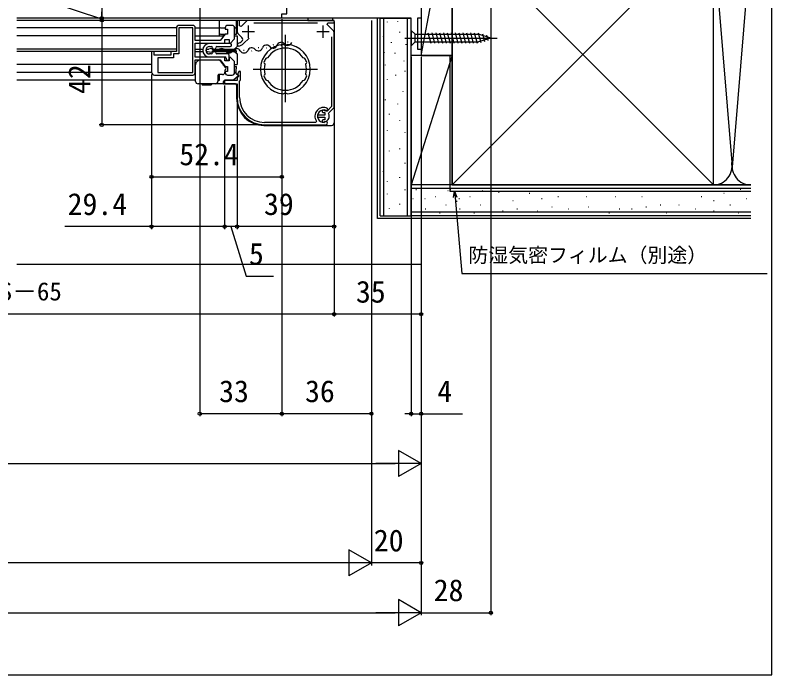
# Model space of a CAD drawing. Units: millimetres, scale not verified. Extents: x -525 to 525, y -783 to 778.
# Drawn here: x 220.8 to 525, y -782.7 to -517.5 of the extents above; entities that cross this region are included whole.
import ezdxf
from ezdxf.enums import TextEntityAlignment as Align

# ---------------------------------------------------------------- set-up
doc = ezdxf.new("R2010")
doc.units = ezdxf.units.MM
doc.header["$LTSCALE"] = 4
for name, color, linetype in [('0-3_YKK_11', 7, 'Continuous'), ('0-5_YKK_12', 2, 'Continuous'), ('0-6_YKK_13', 4, 'Continuous'), ('0-8_YKK_D', 6, 'Continuous'), ('0-9_YKK_ZWAK', 7, 'Continuous'), ('0-A_YSS_K', 3, 'Continuous'), ('0-B_YSS_KE', 3, 'Continuous')]:
    doc.layers.add(name, color=color, linetype=linetype)
doc.styles.add('ＭＳ ゴシック', font='')
doc.styles.get('ＭＳ ゴシック').set_extended_font_data('MS Gothic')

msp = doc.modelspace()

# ---------------------------------------------------------------- linework, layer by layer
at = {"layer": '0-3_YKK_11'}
for p, q in [((292.2, -521.6), (286.8, -521.6)), ((308, -521.6), (306.2, -521.6)), ((314.5, -521.6), (314.5, -526.6)), ((316.666, -520.6), (342.335, -520.6)), ((344.5, -521.6), (344.5, -526.6)), ((310.293, -524.843), (311.962, -526.512)), ((312, -524.1), (317, -524.1)), ((342, -524.1), (347, -524.1)), ((321.147, -541.235), (320.973, -541.583)), ((276.8, -541.6), (292.2, -541.6)), ((306.2, -541.6), (308, -541.6)), ((329.901, -548.986), (329.695, -548.796)), ((330.115, -549.175), (329.901, -548.986)), ((345.319, -555.911), (345.192, -555.846)), ((321, -561.6), (344.8, -561.6)), ((345.233, -560.48), (345.027, -560.59)), ((345.192, -560.355), (345.319, -560.29))]:
    msp.add_line(p, q, dxfattribs=at)
for points in [[(384.001, -404.7), (384.001, -465.3), (412.001, -465.3), (412.001, -468.7), (410.101, -468.7), (409.601, -468.2), (409.101, -467.7), (384.001, -467.7), (384.001, -518.7), (382.501, -518.7), (382.501, -531.2), (384.001, -531.2), (384.001, -533.7), (380.001, -533.7), (380.001, -518.7), (328.001, -518.7), (328.001, -516.9), (330.001, -516.9), (330.001, -508.7), (333.301, -508.7)], [(313.758, -519.893), (311.618, -522.033), (311, -521.778), (311, -519.6), (310, -519.6), (310, -524.136)], [(348.707, -523.782), (346.172, -521.247), (346.44, -520.6), (349, -520.6), (349, -519.6), (314.465, -519.6)], [(285.6, -522.8), (285.6, -532.1), (283.4, -532.1), (283.4, -533.6), (276.6, -533.6), (276.6, -532.1), (275.6, -532.1), (275.6, -540.4)], [(309, -540.6), (309, -536.176), (307.171, -534.347), (306.8, -534.5), (306.8, -535.9), (305.1, -535.9), (305.1, -534.4), (293.2, -534.4), (293.2, -528.8), (305.1, -528.8), (305.1, -527.3), (306.8, -527.3), (306.8, -528.701), (307.171, -528.854), (309, -527.025), (309, -522.6)], [(305.2, -522.6), (305.2, -523.1), (306.2, -523.1), (306.2, -525.1), (305.2, -525.1), (303.2, -527.7), (293.2, -527.7), (293.2, -522.6)], [(348, -526.266), (348, -554.193), (346.159, -556.035), (345.812, -556.091)], [(346.81, -557.089), (346.866, -556.742), (349, -554.608), (349, -524.489)], [(310.378, -528.792), (310, -529.277), (310, -529.483), (310.617, -529.969)], [(312.627, -528.942), (312.644, -528.927), (314.889, -526.681)], [(328.686, -529.226), (328.9, -529.415), (329.106, -529.605)], [(329.695, -529.605), (329.901, -529.415), (330.115, -529.226)], [(322.204, -534.677), (321.833, -534.793), (321.772, -534.767), (321.519, -534.855)], [(337.282, -534.855), (337.028, -534.767), (336.968, -534.793), (336.597, -534.677)], [(293.2, -540.6), (293.2, -535.5), (303.2, -535.5), (305.2, -538.1), (306.2, -538.1), (306.2, -540.1), (305.2, -540.1), (305.2, -540.6)], [(320.8, -536.55), (320.913, -536.793), (320.973, -536.818), (321.147, -537.166)], [(337.653, -537.166), (337.827, -536.818), (337.888, -536.793), (338.001, -536.55)], [(311, -550.6), (311, -543.9), (311.2, -543.7), (311.4, -543.5), (311.4, -540.187), (310.791, -540.037), (310.155, -541.255), (310.6, -541.7), (310.6, -542.1), (310, -542.7), (310, -543.7), (305, -543.7), (305, -545.1), (310, -545.1), (310, -550.6)], [(338.001, -541.851), (337.888, -541.608), (337.827, -541.583), (337.653, -541.235)], [(320.973, -541.583), (320.913, -541.608), (320.8, -541.851)], [(321.519, -543.546), (321.772, -543.633), (321.833, -543.608), (322.204, -543.724)], [(336.597, -543.724), (336.968, -543.608), (337.028, -543.633), (337.282, -543.546)], [(329.106, -548.796), (328.9, -548.986), (328.686, -549.175)], [(344.209, -556.4), (344.504, -556.65), (345.3, -556.65), (345.3, -557.7), (342.35, -557.7), (342.35, -558.5), (345.3, -558.5), (345.3, -559.55), (344.504, -559.55), (344.209, -559.8)], [(345.82, -555.818), (346.155, -555.756), (346.455, -555.456), (346.378, -554.976)], [(341.946, -560.127), (341.702, -560.6), (321, -560.6)], [(346.258, -561.282), (346.393, -560.86), (346.219, -560.558)]]:
    msp.add_lwpolyline(points, dxfattribs=at)
msp.add_lwpolyline([(292.2, -540.6), (292.2, -522.6), (286.6, -522.6), (286.6, -533.1), (284.4, -533.1), (284.4, -534.6), (278.1, -534.6), (278.1, -540.6)], close=True, dxfattribs=at)
for centre, radius, start, end in [((314.465, -520.6), 1, 89.99998, 134.99997), ((286.8, -522.8), 1.2, 90.00001, 179.99999), ((292.2, -522.6), 1, 0.00001, 89.99999), ((306.2, -522.6), 1, 90.00001, 179.99999), ((308, -522.6), 1, 0.00001, 89.99999), ((311, -524.136), 1, 179.99998, 224.99997), ((348, -524.489), 1, 359.99998, 44.99997), ((309.5, -525.3), 3.6, 284.11697, 312.44424), ((309.5, -525.3), 4.8, 283.44773, 310.64478), ((311.255, -527.219), 1, 312.44425, 45.00002), ((329.4, -539.2), 10, 94.09604, 265.90396), ((329.4, -539.2), 10, 274.09604, 85.90396), ((329.4, -539.2), 8.5, 32.15412, 147.84588), ((329.4, -539.2), 9.6, 88.24271, 91.75729), ((329.4, -539.2), 9, 151.12995, 162.87008), ((329.4, -539.2), 9, 17.12992, 28.87005), ((329.4, -539.2), 8.5, 166.15413, 193.84587), ((329.4, -539.2), 8.5, 346.15413, 13.84587), ((276.8, -540.4), 1.2, 180.00001, 269.99999), ((292.2, -540.6), 1, 270.00001, 359.99999), ((306.2, -540.6), 1, 180.00001, 269.99999), ((308, -540.6), 1, 270.00001, 359.99999), ((329.4, -539.2), 9, 197.12993, 208.87006), ((329.4, -539.2), 8.5, 212.15412, 327.84588), ((329.4, -539.2), 9, 331.12994, 342.87007), ((321, -550.6), 11, 180.00001, 269.99999), ((321, -550.6), 10, 180.00001, 269.99999), ((329.4, -539.2), 9.6, 268.24271, 271.75729), ((344.8, -558.1), 3.5, 63.20996, 215.37654), ((344.8, -558.1), 2.5, 65.92482, 275.20069), ((344.8, -556.3), 0.6, 49.19557, 189.59407), ((344.8, -558.1), 2.25, 63.2839, 76.66528), ((344.8, -558.1), 2.25, 283.33475, 26.7161), ((344.8, -559.9), 0.6, 170.40593, 310.80443), ((344.8, -558.1), 3.5, 269.99999, 294.62062), ((345.699, -560.858), 0.6, 47.91496, 141.0163), ((345.699, -560.858), 0.6, 30.00021, 47.91517)]:
    msp.add_arc(centre, radius, start, end, dxfattribs=at)
at = {"layer": '0-5_YKK_12'}
for p, q in [((328.501, -518.7), (221.501, -518.7)), ((328.3, -519.6), (221.501, -519.6)), ((302.8, -519.6), (302.8, -525.85)), ((285.617, -522.6), (221.501, -522.6)), ((293, -522.6), (302.8, -522.6)), ((285.6, -525.85), (221.501, -525.85)), ((293.2, -525.85), (304.424, -525.85)), ((309, -525.85), (310, -525.85)), ((310, -525.85), (310, -530.15)), ((329.4, -552.484), (329.4, -525.417)), ((330.528, -528.351), (330.332, -528.388)), ((285.6, -531.15), (221.501, -531.15)), ((285.467, -532.05), (221.501, -532.05)), ((293.2, -531.15), (296.238, -531.15)), ((293.2, -532.05), (296.238, -532.05)), ((297.469, -532.05), (297.885, -532.05)), ((297.47, -531.15), (298.606, -531.15)), ((300.1, -531.15), (309, -531.15)), ((300.1, -532.05), (309, -532.05)), ((303.886, -532.18), (303.686, -532.18)), ((306.886, -531.42), (306.686, -531.42)), ((309, -531.15), (310, -530.15)), ((309, -532.05), (310, -533.05)), ((309.886, -532.18), (309.686, -532.18)), ((312.84, -531.686), (312.643, -531.723)), ((315.929, -531.877), (315.732, -531.914)), ((318.736, -530.574), (318.539, -530.611)), ((321.825, -530.765), (321.628, -530.802)), ((324.632, -529.463), (324.435, -529.5)), ((327.721, -529.654), (327.524, -529.691)), ((310, -533.05), (310, -537.35)), ((275.6, -537.35), (221.501, -537.35)), ((309, -537.35), (310, -537.35)), ((275.617, -540.6), (221.501, -540.6)), ((316.464, -539.2), (342.337, -539.2)), ((293.298, -543.6), (221.501, -543.6))]:
    msp.add_line(p, q, dxfattribs=at)
for centre, start, end in [((327.707, -530.123), 39.87874, 161.47365), ((330.345, -527.919), 219.87874, 341.47365), ((303.786, -532.638), 29.20254, 150.79746), ((306.786, -530.962), 209.20254, 330.79746), ((309.786, -532.638), 29.20254, 150.79746), ((312.786, -530.962), 209.20254, 330.79746), ((315.915, -532.346), 39.87874, 161.47365), ((318.553, -530.142), 219.87874, 341.47365), ((321.811, -531.234), 39.87874, 161.47365), ((324.449, -529.031), 219.87874, 341.47365)]:
    msp.add_arc(centre, 1.718, start, end, dxfattribs=at)
at = {"layer": '0-6_YKK_13'}
for p, q in [((348.5, -519.6), (303.1, -519.6)), ((309.8, -524.893), (309.8, -519.9)), ((309.8, -525.1), (309.8, -519.9)), ((349, -520.1), (349, -560.8)), ((303.3, -522.6), (305.2, -522.6)), ((309, -522.6), (309.3, -522.6)), ((309.8, -525.1), (309.8, -522.6)), ((303.3, -525.1), (305.348, -525.1)), ((304.6, -525.85), (304.6, -525.1)), ((309, -525.1), (309.8, -525.1)), ((309.8, -525.1), (309.8, -524.462)), ((380.001, -523.6), (381.551, -525.15)), ((381.551, -525.15), (407.085, -525.15)), ((386.746, -524.6), (387.872, -528.8)), ((388.299, -524.6), (389.425, -528.8)), ((389.852, -524.6), (390.978, -528.8)), ((391.405, -524.6), (392.531, -528.8)), ((392.958, -524.6), (394.084, -528.8)), ((394.511, -524.6), (395.636, -528.8)), ((396.064, -524.6), (397.189, -528.8)), ((397.617, -524.6), (398.742, -528.8)), ((399.17, -524.6), (400.295, -528.8)), ((400.723, -524.6), (401.848, -528.8)), ((402.276, -524.6), (403.401, -528.8)), ((403.829, -524.6), (404.954, -528.8)), ((405.381, -524.6), (406.507, -528.8)), ((406.934, -524.6), (407.99, -528.541)), ((412.001, -526.7), (407.085, -525.15)), ((408.609, -525.053), (409.422, -528.089)), ((410.305, -525.588), (410.854, -527.638)), ((306.468, -528.9), (298.9, -528.9)), ((307.2, -528.9), (298.9, -528.9)), ((377.501, -526.7), (414.501, -526.7)), ((381.551, -528.25), (407.085, -528.25)), ((412.001, -526.7), (407.085, -528.25)), ((412.001, -526.7), (407.085, -528.25)), ((299.864, -530.92), (297.928, -531.274)), ((297.928, -532.061), (299.864, -532.414)), ((298.9, -530.1), (299.6, -530.1)), ((300.1, -532.217), (300.1, -531.867)), ((300.6, -531.1), (300.901, -531.1)), ((300.901, -532.1), (300.6, -532.1)), ((301.901, -530.1), (307.2, -530.1)), ((307.7, -529.6), (307.7, -529.4)), ((299.6, -533.1), (298.9, -533.1)), ((298.9, -534.3), (305.1, -534.3)), ((306.3, -533.1), (301.901, -533.1)), ((305.6, -534.8), (305.6, -535.1)), ((306.8, -535.1), (306.8, -533.6)), ((293.298, -539.367), (293.298, -537.5)), ((295.298, -535.5), (302.345, -535.5)), ((303.133, -535.885), (305.02, -538.301)), ((304.6, -537.763), (304.6, -537.35)), ((304.864, -538.1), (305.901, -538.1)), ((306.1, -535.6), (306.3, -535.6)), ((309, -538.1), (309.8, -538.1)), ((309.8, -538.9), (309.8, -538.1)), ((293.298, -540.516), (293.298, -539.367)), ((293.298, -544.1), (293.298, -540.516)), ((304.098, -541.4), (302.598, -541.4)), ((305.2, -540.6), (305.078, -540.6)), ((305.105, -539.578), (305.098, -539.642)), ((305.098, -539.642), (305.098, -540.4)), ((309.6, -540.6), (309, -540.6)), ((309.6, -541.1), (309.6, -539.1)), ((310.6, -541.9), (309.6, -541.1)), ((302.298, -541.7), (302.298, -544.1)), ((304.6, -544.9), (304.6, -544.1)), ((308.5, -543.6), (305.1, -543.6)), ((310.6, -541.9), (308.5, -543.6)), ((301.298, -545.1), (294.298, -545.1)), ((295.944, -545.3), (295.944, -545.4)), ((297.798, -545.6), (296.144, -545.6)), ((299.452, -545.6), (297.798, -545.6)), ((299.652, -545.4), (299.652, -545.3)), ((309.3, -545.1), (300.3, -545.1)), ((309.8, -545.6), (309.8, -550.8)), ((320.8, -561.8), (348, -561.8))]:
    msp.add_line(p, q, dxfattribs=at)
msp.add_lwpolyline([(348.5, -519.6), (348.5, -518.68), (338.5, -518.68), (338.5, -519.6)], close=True, dxfattribs=at)
for points in [[(380.001, -523.6), (380.001, -529.8), (381.551, -528.25), (381.551, -525.15)], [(300.1, -531.867), (309.6, -531.867), (309.6, -531.467), (300.1, -531.467), (300.1, -531.117)], [(302.8, -541.4), (302.8, -543.8), (302.298, -543.8)]]:
    msp.add_lwpolyline(points, dxfattribs=at)
for centre, radius, start, end in [((303.1, -519.9), 0.3, 90, 180), ((309.5, -519.9), 0.3, 0, 90), ((348.5, -520.1), 0.5, 0, 90), ((303.3, -522.1), 0.5, 180, 270), ((309.3, -522.1), 0.5, 270, 0), ((303.3, -524.6), 0.5, 180, 270), ((298.9, -531.6), 2.7, 90, 180), ((307.2, -529.4), 0.5, 360, 90), ((298.9, -531.6), 2.7, 180, 270), ((298.9, -531.6), 1.5, 90, 180), ((298.9, -531.6), 1.5, 180, 270), ((298, -531.667), 0.4, 100.34113, 259.65887), ((299.6, -530.6), 0.5, 0, 90), ((299.9, -531.117), 0.2, 360, 100.34113), ((299.9, -532.217), 0.2, 259.65887, 0), ((300.6, -530.6), 0.5, 180, 270), ((300.6, -532.6), 0.5, 90, 180), ((300.901, -530.6), 0.5, 270, 0), ((300.901, -532.6), 0.5, 0, 90), ((301.901, -530.6), 0.5, 90, 180), ((307.2, -529.6), 0.5, 270, 360), ((299.6, -532.6), 0.5, 270, 0), ((301.901, -532.6), 0.5, 180, 270), ((305.1, -534.8), 0.5, 360, 90), ((306.1, -535.1), 0.5, 180, 270), ((306.3, -533.6), 0.5, 0, 90), ((306.3, -535.1), 0.5, 270, 360), ((295.298, -537.5), 2, 90, 180), ((302.345, -536.5), 1, 38, 90), ((305.257, -538.116), 0.3, 218, 258.55445), ((305.098, -538.9), 0.5, 292.02431, 78.55445), ((302.598, -541.7), 0.3, 114.33977, 180), ((302.598, -541.7), 0.3, 90, 114.33977), ((304.098, -540.4), 1, 270, 0), ((305.398, -539.642), 0.3, 112.02431, 167.76655), ((309.8, -539.1), 0.2, 90, 180), ((294.298, -544.1), 1, 180, 270), ((301.298, -544.1), 1, 270, 0), ((305.1, -544.1), 0.5, 90, 180), ((295.744, -545.3), 0.2, 0, 90), ((296.144, -545.4), 0.2, 180, 270), ((299.452, -545.4), 0.2, 270, 0), ((299.852, -545.3), 0.2, 90, 180), ((304.4, -544.9), 0.2, 270, 0), ((309.3, -545.6), 0.5, 0, 90), ((320.8, -550.8), 11, 180, 270), ((348, -560.8), 1, 270, 0)]:
    msp.add_arc(centre, radius, start, end, dxfattribs=at)
at = {"layer": '0-8_YKK_D'}
for p, q in [((412.001, -469.2), (412.001, -758.7)), ((295.001, -504.696), (295.001, -678.7)), ((274.6, -519.6), (254.6, -519.6)), ((255.6, -518.7), (255.6, -519.6)), ((255.6, -518.7), (255.6, -519.6)), ((255.6, -519.6), (255.6, -522.15)), ((255.6, -519.6), (255.6, -561.6)), ((328, -519.05), (328, -583.472)), ((328.001, -519.2), (328.001, -678.7)), ((328.001, -519.2), (328.001, -678.7)), ((364, -519.7), (364, -738.7)), ((364, -519.7), (364, -738.7)), ((364, -519.7), (364, -678.7)), ((380.001, -534.2), (379.999, -678.701)), ((384, -534.219), (383.999, -678.701)), ((384, -534.219), (384, -758.7)), ((384, -534.219), (384, -698.7)), ((384, -534.219), (384, -738.7)), ((384, -534.219), (384, -758.7)), ((384.001, -534.2), (384.001, -638.7)), ((275.6, -541.4), (275.6, -603.472)), ((275.6, -541.4), (275.6, -583.472)), ((305, -545.8), (305, -603.472)), ((305, -545.8), (305, -603.472)), ((310, -551.05), (310, -603.472)), ((310, -551.05), (310, -603.472)), ((349, -553.438), (349, -603.472)), ((349.001, -555.483), (349.001, -638.7)), ((349.001, -555.483), (349.001, -638.7)), ((320, -561.6), (254.6, -561.6)), ((275.6, -582.472), (328, -582.472)), ((310, -602.472), (305, -602.472)), ((349, -602.472), (310, -602.472)), ((349.001, -637.7), (86, -637.7)), ((384.001, -637.7), (349.001, -637.7)), ((328.001, -677.7), (295.001, -677.7)), ((364, -677.7), (328.001, -677.7)), ((379.999, -677.701), (377.449, -677.701)), ((379.999, -677.701), (383.999, -677.701)), ((383.999, -677.701), (400.667, -677.701)), ((384, -697.7), (374.907, -692.45)), ((374.907, -692.45), (374.907, -702.95)), ((66.5, -697.7), (373.5, -697.7)), ((384, -697.7), (365.814, -697.7)), ((384, -697.7), (374.907, -702.95)), ((364, -737.7), (354.907, -732.45)), ((354.907, -732.45), (354.907, -742.95)), ((353.5, -737.7), (-353.5, -737.7)), ((364, -737.7), (345.814, -737.7)), ((364, -737.7), (354.907, -742.95)), ((384, -737.7), (364, -737.7)), ((384, -757.7), (374.907, -752.45)), ((374.907, -752.45), (374.907, -762.95)), ((-373.5, -757.7), (373.5, -757.7)), ((384, -757.7), (365.814, -757.7)), ((384, -757.7), (374.907, -762.95)), ((384, -757.7), (412.001, -757.7))]:
    msp.add_line(p, q, dxfattribs=at)
for points in [[(255.6, -403.7), (255.6, -518.7), (255.6, -516.15)], [(255.6, -519.15), (235.6, -512.55), (235.6, -489.118)], [(396.976, -590.8), (397.434, -588.2), (398.337, -590.681)], [(397.434, -588.2), (397.656, -590.74), (400.337, -621.385), (523.153, -621.385)], [(305, -602.472), (275.6, -602.472), (240.755, -602.472)], [(307.5, -602.472), (313.66, -622.472), (324.614, -622.472)]]:
    msp.add_lwpolyline(points, dxfattribs=at)
for centre in [(255.6, -518.7), (255.6, -518.7), (255.6, -519.6), (255.6, -519.6), (255.6, -561.6), (275.6, -582.472), (328, -582.472), (275.6, -602.472), (305, -602.472), (305, -602.472), (310, -602.472), (310, -602.472), (349, -602.472), (349.001, -637.7), (349.001, -637.7), (384.001, -637.7), (295.001, -677.7), (328.001, -677.7), (328.001, -677.7), (364, -677.7), (379.999, -677.701), (383.999, -677.701), (384, -737.7), (412.001, -757.7)]:
    msp.add_circle(centre, 0.637, dxfattribs=at)
at = {"layer": '0-9_YKK_ZWAK'}
msp.add_lwpolyline([(-525, -782.7), (525, -782.7), (525, 747.3)], dxfattribs=at)
at = {"layer": '0-A_YSS_K'}
for p, q in [((384, -533.7), (396.501, -468.7)), ((396.504, -480.7), (501.504, -585.7)), ((396.504, -585.7), (501.504, -480.7)), ((501.51, -487.894), (508.846, -576.668)), ((516.346, -489.732), (509.004, -578.581)), ((366.503, -599.2), (366.503, -518.7)), ((369.003, -598.2), (369.003, -518.7)), ((370.344, -520.119), (370.344, -520.319)), ((374.555, -519.892), (374.555, -520.092)), ((378.503, -598.2), (378.503, -518.7)), ((368.696, -525.888), (368.696, -526.088)), ((375.289, -524.24), (375.289, -524.44)), ((371.992, -528.361), (371.992, -528.561)), ((377.784, -529.181), (377.784, -529.381)), ((369.098, -532.5), (369.098, -532.7)), ((373.386, -532.689), (373.386, -532.89)), ((380.003, -585.7), (380.003, -533.251)), ((396.504, -533.7), (380.003, -533.7)), ((396.504, -533.7), (380.003, -585.7)), ((396.504, -585.7), (396.504, -533.7)), ((369.52, -537.426), (369.52, -537.626)), ((377.004, -535.808), (377.004, -536.008)), ((377.437, -539.899), (377.437, -540.099)), ((370.344, -543.195), (370.344, -543.395)), ((373.641, -541.547), (373.641, -541.747)), ((376.613, -548.14), (376.613, -548.34)), ((369.52, -551.437), (369.52, -551.637)), ((374.465, -553.085), (374.465, -553.285)), ((371.168, -557.206), (371.168, -557.406)), ((375.289, -559.679), (375.289, -559.879)), ((370.344, -563.799), (370.344, -563.999)), ((377.437, -564.624), (377.437, -564.824)), ((375.289, -571.148), (375.289, -571.348)), ((371.168, -571.972), (371.168, -572.172)), ((377.437, -576.917), (377.437, -577.117)), ((368.696, -580.214), (368.696, -580.414)), ((375.289, -582.686), (375.289, -582.886)), ((370.344, -584.335), (370.344, -584.535)), ((396.504, -585.7), (380.003, -585.7)), ((501.504, -585.7), (516.504, -585.7)), ((370.344, -589.28), (370.344, -589.48)), ((377.437, -587.631), (377.437, -587.831)), ((516.504, -587.2), (380.003, -587.2)), ((381.914, -587.53), (382.114, -587.53)), ((394.712, -587.919), (394.912, -587.919)), ((395.687, -587.53), (395.887, -587.53)), ((408.485, -587.919), (408.685, -587.919)), ((415.111, -588.699), (415.311, -588.699)), ((419.202, -588.266), (419.402, -588.266)), ((427.443, -589.09), (427.643, -589.09)), ((443.927, -588.266), (444.127, -588.266)), ((456.22, -588.266), (456.42, -588.266)), ((466.934, -588.266), (467.134, -588.266)), ((480.121, -588.266), (480.321, -588.266)), ((489.187, -588.266), (489.387, -588.266)), ((505.67, -589.09), (505.87, -589.09)), ((512.263, -587.442), (512.463, -587.442)), ((380.62, -591.148), (380.82, -591.148)), ((385.422, -591.148), (385.622, -591.148)), ((389.77, -590.414), (389.97, -590.414)), ((398.22, -592.317), (398.42, -592.317)), ((399.195, -591.148), (399.395, -591.148)), ((403.543, -590.414), (403.743, -590.414)), ((411.993, -592.317), (412.193, -592.317)), ((420.85, -592.062), (421.05, -592.062)), ((432.388, -591.238), (432.588, -591.238)), ((438.982, -590.414), (439.182, -590.414)), ((450.451, -590.414), (450.651, -590.414)), ((461.989, -590.414), (462.189, -590.414)), ((472.704, -590.414), (472.904, -590.414)), ((496.604, -590.414), (496.804, -590.414)), ((501.549, -592.062), (501.749, -592.062)), ((514.736, -591.238), (514.936, -591.238)), ((371.168, -595.049), (371.168, -595.249)), ((375.289, -593.401), (375.289, -593.601)), ((385.649, -595.359), (385.849, -595.359)), ((393.891, -593.711), (394.091, -593.711)), ((399.422, -595.359), (399.622, -595.359)), ((407.664, -593.711), (407.864, -593.711)), ((416.729, -596.183), (416.929, -596.183)), ((422.498, -595.359), (422.698, -595.359)), ((430.74, -596.183), (430.94, -596.183)), ((436.509, -594.535), (436.709, -594.535)), ((443.102, -595.359), (443.302, -595.359)), ((451.275, -594.535), (451.475, -594.535)), ((463.638, -595.359), (463.838, -595.359)), ((468.583, -595.359), (468.783, -595.359)), ((474.352, -594.535), (474.552, -594.535)), ((480.121, -593.711), (480.321, -593.711)), ((487.538, -593.711), (487.738, -593.711)), ((494.132, -595.359), (494.332, -595.359)), ((501.549, -596.183), (501.749, -596.183)), ((508.142, -593.711), (508.342, -593.711)), ((516.504, -599.2), (366.503, -599.2)), ((516.504, -596.7), (380.003, -596.7)), ((384.003, -598.2), (384.003, -617.7)), ((391.418, -597.007), (391.618, -597.007)), ((396.466, -596.605), (396.666, -596.605)), ((398.03, -596.605), (398.23, -596.605)), ((405.191, -597.007), (405.391, -597.007)), ((411.803, -596.605), (412.003, -596.605)), ((459.517, -597.007), (459.717, -597.007)), ((482.593, -597.007), (482.793, -597.007)), ((511.439, -597.007), (511.639, -597.007)), ((384.003, -617.7), (221.501, -617.7))]:
    msp.add_line(p, q, dxfattribs=at)
msp.add_lwpolyline([(396.501, -533.7), (396.501, -468.7), (384.001, -468.7), (384, -533.7)], close=True, dxfattribs=at)
for centre, start, end in [((501.504, -578.2), 270, 11.78353), ((516.504, -578.2), 168.21646, 270.00001)]:
    msp.add_arc(centre, 7.5, start, end, dxfattribs=at)
at = {"layer": '0-B_YSS_KE'}
for p, q in [((501.504, -585.7), (501.504, -488.2)), ((367.503, -598.2), (367.503, -518.7)), ((367.503, -518.7), (380.003, -518.7)), ((380.003, -598.2), (380.003, -518.7)), ((395.504, -533.7), (395.504, -588.2)), ((516.504, -585.7), (380.003, -585.7)), ((380.003, -598.2), (380.003, -585.7)), ((395.504, -588.2), (516.504, -588.2)), ((367.503, -598.2), (380.003, -598.2)), ((516.504, -598.2), (380.003, -598.2))]:
    msp.add_line(p, q, dxfattribs=at)
msp.add_lwpolyline([(501.504, -480.7), (396.504, -480.7), (396.504, -585.7), (501.504, -585.7)], dxfattribs=at)

# ---------------------------------------------------------------- texts
at = {"layer": '0-8_YKK_D', "style": 'ＭＳ ゴシック'}
for s, rotation, p in [('42', 90, (253.6, -549.191)), ('4', 359.999, (390.485, -675.701))]:
    msp.add_text(s, height=8.798, rotation=rotation, dxfattribs=at).set_placement(p, align=Align.BOTTOM_LEFT)
for s, height, p in [('52.4', 8.798, (286.766, -580.472)), ('29.4', 8.798, (241.868, -600.472)), ('39', 8.798, (320.807, -600.472)), ('5', 8.798, (314.773, -620.472)), ('防湿気密フィルム（別途）', 5.865, (402.996, -618.639)), ('網戸出来幅＝WS－65', 7.331, (149.574, -634.393)), ('35', 8.798, (357.773, -635.7)), ('33', 8.798, (302.773, -675.7)), ('36', 8.798, (337.307, -675.7)), ('20', 8.798, (364.967, -735.7)), ('28', 8.798, (389.04, -755.7))]:
    msp.add_text(s, height=height, dxfattribs=at).set_placement(p, align=Align.BOTTOM_LEFT)

doc.saveas('drawing.dxf')
